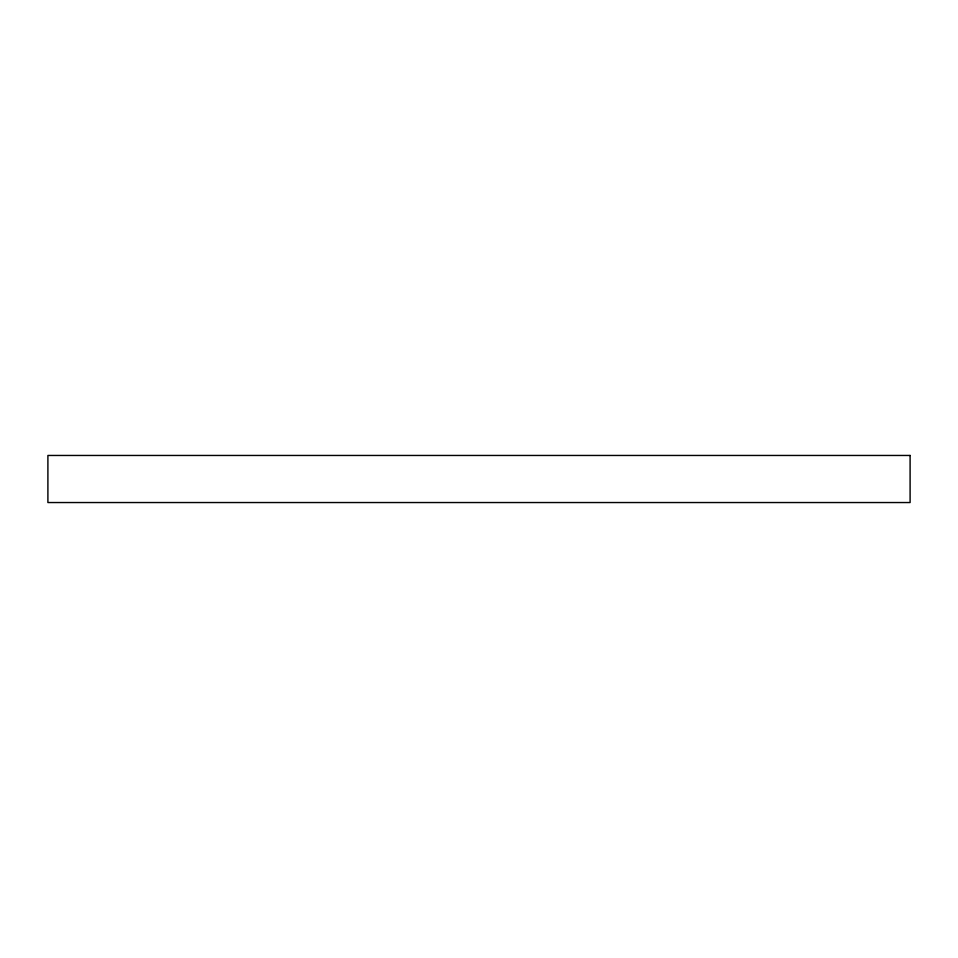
<?xml version="1.0" encoding="UTF-8"?>
<svg xmlns="http://www.w3.org/2000/svg" width="958" height="958" viewBox="0 0 958 958"><rect width="100%" height="100%" fill="white"/><g stroke="black" fill="none" stroke-linecap="round" stroke-linejoin="round"><path stroke-width="1.44" d="M910.1 455.457L47.9 455.457L47.9 502.543L910.1 502.543L910.1 455.457"/></g></svg>
